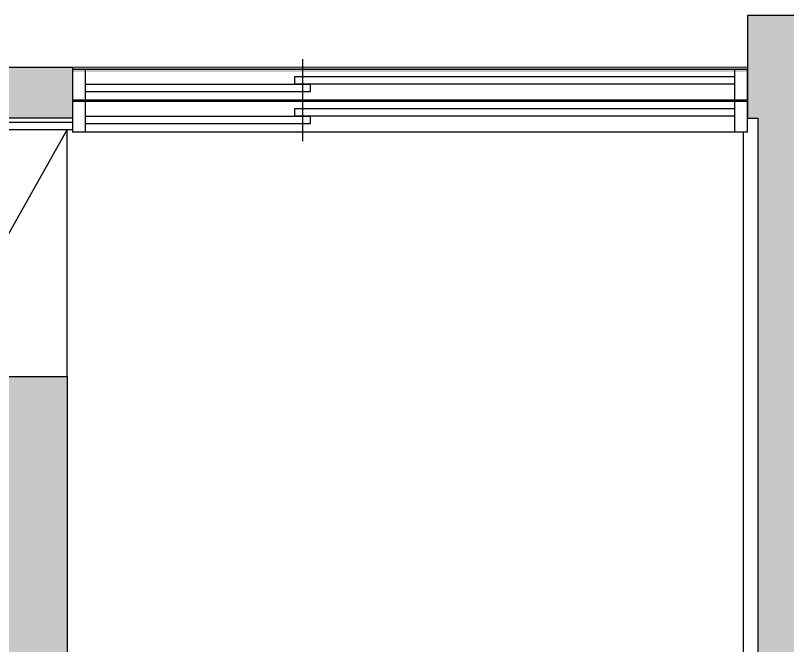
# Model space of a CAD drawing. Header units: millimetres. Extents: x 0 to 460316, y -63250 to 103204.
# Drawn here: x 217090 to 220109, y 95546 to 98011 of the extents above; entities that cross this region are included whole.
import ezdxf
from ezdxf.enums import TextEntityAlignment as Align

# ---------------------------------------------------------------- set-up
doc = ezdxf.new("R2010")
doc.units = ezdxf.units.MM
doc.header["$LTSCALE"] = 25
for name, color, linetype in [('2-con', 2, 'Continuous'), ('ac-furniture', 152, 'Continuous'), ('ac-insul', 5, 'BATTING'), ('ac-Ref', 8, 'Continuous'), ('ac-wall-fin', 3, 'Continuous'), ('ac-window', 140, 'Continuous'), ('FORM(YOURNAME)-11', 1, 'Continuous')]:
    doc.layers.add(name, color=color, linetype=linetype)
doc.styles.add('YOURNAME', font='HY울릉도M.TTF')
doc.linetypes.add('BATTING', pattern='A,0.00254,-2.54,[134,ltypeshp.shx,S=2.54,R=0,X=-2.54,Y=0],-5.08,[134,ltypeshp.shx,S=2.54,R=180,X=2.54,Y=0],-2.54', length=10.16254)

# ---------------------------------------------------------------- blocks, each defined once
blk = doc.blocks.new('A$C43c8e90a')
at = {"layer": 'ac-Ref'}
h = blk.add_hatch(color=256, dxfattribs=at)
h.dxf.hatch_style = 1
h.paths.add_polyline_path([(6388.4, 12355.1), (5843.4, 12355.1), (5843.4, 13365.1), (6408.4, 13365.1), (6408.4, 13565.1), (5643.4, 13565.1), (5643.4, 12155.1), (6118.4, 12155.1), (6118.4, 8981.7), (6388.4, 8981.7)])
h.paths.add_polyline_path([(9278.4, 11521.7), (9278.4, 13766.7), (9048.4, 13766.7), (9048.4, 13365.1), (9088.4, 13365.1), (9088.4, 9190.1), (7318.4, 9190.1), (7318.4, 8981.7), (9278.4, 8981.7)])
h.paths.add_polyline_path([(13256.4, 11394.7), (13523.4, 11394.7), (13523.4, 11595.6), (13258.4, 11595.6), (13258.4, 12366.7), (12390.4, 12366.7), (12390.4, 12166.7), (13080.4, 12166.7), (13080.4, 9191.7), (12268.4, 9191.7), (12268.4, 9056.7), (13263.4, 9056.7), (13263.4, 9256.7), (13256.4, 9256.7)])
h.paths.add_polyline_path([(15023.4, 13621.7), (14048.4, 13621.7), (14048.4, 13421.7), (14823.4, 13421.7), (14823.4, 12631.7), (14188.4, 12631.7), (14188.4, 11595.6), (14103.4, 11595.6), (14103.4, 11394.7), (14738.4, 11394.7), (14738.4, 9256.7), (14738.4, 9056.7), (14748.4, 9056.7), (14748.4, 4116.7), (13961.4, 4116.7), (13961.4, 3924.7), (14914.4, 3924.7), (14914.4, 2844.7), (14024.4, 2844.7), (14024.4, 2644.7), (15023.4, 2644.7)])
h.paths.add_polyline_path([(11190.4, 12366.7), (10665.4, 12366.7), (10665.4, 11521.7), (10940.4, 11521.7), (10940.4, 12166.7), (11190.4, 12166.7)])
h.paths.add_polyline_path([(12933.4, 7896.7), (11883.4, 7896.7), (11883.4, 7696.7), (12933.4, 7696.7)])
h.paths.add_polyline_path([(10856.4, 7896.7), (10646.4, 7896.7), (10646.4, 3924.7), (11261.4, 3924.7), (11261.4, 4116.7), (10856.4, 4116.7)])
h.paths.add_polyline_path([(10936.4, 2844.7), (10736.4, 2844.7), (10736.4, 2274.7), (10936.4, 2274.7)])
h.paths.add_polyline_path([(6216.4, 3944.7), (6846.4, 3944.7), (6846.4, 4144.7), (6128.4, 4144.7), (6128.4, 7599.7), (5938.4, 7599.7), (5938.4, 2659.7), (5923.4, 2659.7), (5923.4, 2459.7), (6016.4, 2459.7), (6016.4, 2274.7), (6936.4, 2274.7), (6936.4, 2474.7), (6216.4, 2474.7)])
h.paths.add_polyline_path([(2923.4, 7399.7), (5008.4, 7399.7), (5008.4, 7599.7), (2958.4, 7599.7), (2958.4, 9764.7), (4558.4, 9764.7), (4558.4, 8364.7), (4758.4, 8364.7), (4758.4, 10361.7), (5178.4, 10361.7), (5178.4, 10561.7), (4558.4, 10561.7), (4558.4, 9934.7), (2723.4, 9934.7), (2723.4, 2459.7), (3343.4, 2459.7), (3343.4, 2659.7), (2923.4, 2659.7)])
h = blk.add_hatch(dxfattribs=at)
h.set_pattern_fill('ANGLE', color=256)
h.set_pattern_definition([(0, (-87640.638, -53103.51), (0, 6.985), [5.08, -1.905]), (90, (-87640.638, -53103.51), (-6.985, 4e-16), [5.08, -1.905])])
h.paths.add_polyline_path([(7308.4, 13565.3), (6408.4, 13565.1), (6408.4, 13545.1), (7308.4, 13545.1)])
h.paths.add_polyline_path([(9048.4, 13565.9), (7308.4, 13565.3), (7308.4, 13545.1), (9048.4, 13545.1)])
at = {"layer": '2-con'}
blk.add_line((6408.4, 13565.1), (9048.4, 13565.9), dxfattribs=at)
blk.add_lwpolyline([(9278.4, 13766.7), (9048.4, 13766.7), (9048.4, 13365.1), (9088.4, 13365.1), (9088.4, 9190.1), (7318.4, 9190.1), (7318.4, 8981.7), (9278.4, 8981.7), (9278.4, 11521.7)], close=True, dxfattribs=at)
blk.add_lwpolyline([(6118.4, 8981.7), (6118.4, 12155.1), (5643.4, 12155.1), (5643.4, 13565.1), (6408.4, 13565.1), (6408.4, 13365.1), (5843.4, 13365.1), (5843.4, 12355.1), (6388.4, 12355.1), (6388.4, 8981.7), (6118.4, 8981.7)], dxfattribs=at)
at = {"layer": 'ac-furniture'}
blk.add_line((6388.4, 12355.1), (6388.4, 13320.1), dxfattribs=at)
at = {"layer": 'ac-insul', "linetype": 'BATTING', "ltscale": 0.05}
blk.add_line((5843.4, 13349.3), (6408.4, 13349.3), dxfattribs=at)
at = {"layer": 'ac-Ref'}
blk.add_line((6388.4, 13320.1), (5843.4, 12355.1), dxfattribs=at)
at = {"layer": 'ac-wall-fin'}
for p, q in [((5843.4, 13320.1), (6408.4, 13320.1)), ((9033.4, 9208.1), (9033.4, 13310.1))]:
    blk.add_line(p, q, dxfattribs=at)
at = {"layer": 'ac-window'}
for p, q in [((7308.4, 13595.5), (7308.4, 13400.5)), ((9048.4, 13555.1), (6408.4, 13555.1)), ((6408.4, 13555.1), (6408.4, 13435.1)), ((6458.4, 13555.1), (6458.4, 13435.1)), ((8998.4, 13435.1), (8998.4, 13555.1)), ((9048.4, 13435.1), (9048.4, 13555.1)), ((7308.4, 13470.5), (7308.4, 13275.5)), ((9048.4, 13435.1), (6408.4, 13435.1)), ((9048.4, 13430.1), (6408.4, 13430.1)), ((6408.4, 13430.1), (6408.4, 13310.1)), ((6458.4, 13430.1), (6458.4, 13310.1)), ((8998.4, 13310.1), (8998.4, 13430.1)), ((9048.4, 13310.1), (9048.4, 13430.1)), ((9048.4, 13310.1), (6408.4, 13310.1))]:
    blk.add_line(p, q, dxfattribs=at)
for points in [[(8998.4, 13498), (7278.4, 13498), (7278.4, 13528), (8998.4, 13528)], [(6458.4, 13498), (7338.4, 13498), (7338.4, 13468), (6458.4, 13468)], [(8998.4, 13373), (7278.4, 13373), (7278.4, 13403), (8998.4, 13403)], [(6458.4, 13373), (7338.4, 13373), (7338.4, 13343), (6458.4, 13343)]]:
    blk.add_lwpolyline(points, dxfattribs=at)
at = {"layer": 'FORM(YOURNAME)-11', "color": 3, "style": 'YOURNAME'}
for tag, height, p in [('1', 112.6, (41267.9, 5868.1)), ('2', 112.6, (41267.9, 5707.2)), ('3', 112.6, (41267.9, 5385.4)), ('4', 112.6, (41267.9, 4902.8)), ('5', 128.7, (41267.9, 4323.6)), ('6', 128.7, (41267.9, 3760.4)), ('7', 128.7, (41267.9, 3197.3)), ('8', 128.7, (41267.9, 2634.2)), ('9', 128.7, (41267.9, 2071.1)), ('10', 128.7, (40205.3, 1524)), ('11', 128.7, (41267.9, 1507.9)), ('12', 128.7, (40205.3, 960.9)), ('13', 128.7, (41267.9, 960.9))]:
    blk.add_attdef(tag, text='', height=height, dxfattribs=at).set_placement(p, align=Align.MIDDLE_RIGHT)

msp = doc.modelspace()

# ---------------------------------------------------------------- block references
at = {"layer": 'ac-Ref'}
msp.add_blockref('A$C43c8e90a', (210904.25, 84244.02), dxfattribs=at)

doc.saveas('drawing.dxf')
